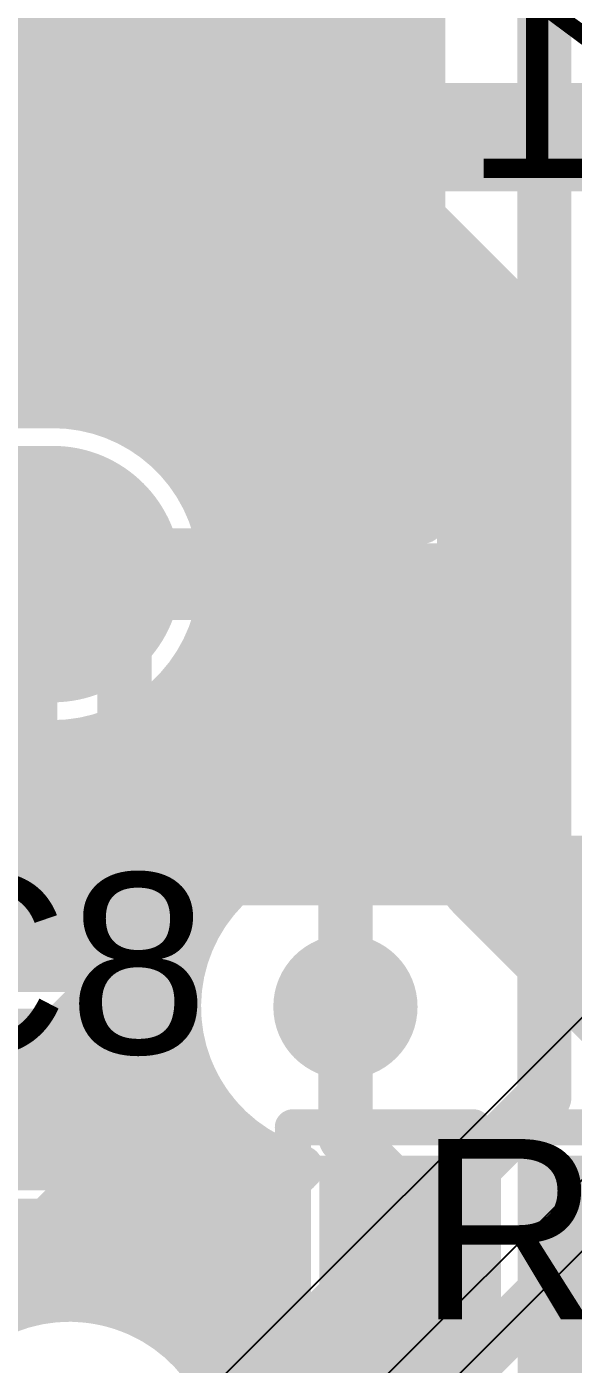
# Model space of a CAD drawing. Header units: inches. Extents: x 0 to 215, y 0 to 215.
# Drawn here: x 0.5533 to 0.613, y 0.7901 to 0.936 of the extents above; entities that cross this region are included whole.
import ezdxf

# ---------------------------------------------------------------- set-up
doc = ezdxf.new("R2010")
doc.units = ezdxf.units.IN
doc.header["$MEASUREMENT"] = 0
for name, color, linetype in [('BottomLayer', 5, 'Continuous'), ('BottomOverlay', 54, 'Continuous'), ('BottomPaste', 16, 'Continuous'), ('BottomSolder', 6, 'Continuous'), ('TopLayer', 1, 'Continuous'), ('TopOverlay', 2, 'Continuous'), ('TopPaste', 8, 'Continuous'), ('TopSolder', 216, 'Continuous'), ('ViaHoleLayer', 16, 'Continuous')]:
    doc.layers.add(name, color=color, linetype=linetype)
doc.styles.add('Arial', font='', dxfattribs={"height": 0.2})
doc.styles.get('Arial').set_extended_font_data('Arial')

# ---------------------------------------------------------------- blocks, each defined once
blk = doc.blocks.new('SOIJ_8_L5_3_W5_3_P1_27_LS7_9_BL_8')
at = {"layer": 'TopLayer'}
h = blk.add_hatch(color=1, dxfattribs=at)
edge = h.paths.add_edge_path()
edge.add_arc((0.02568, -0.16395), 0.01199, 180, 360)
edge.add_line((0.03767, -0.16395), (0.03767, -0.11282))
edge.add_arc((0.02568, -0.11282), 0.01199, 0, 180)
edge.add_line((0.0137, -0.11282), (0.0137, -0.16395))
h = blk.add_hatch(color=1, dxfattribs=at)
edge = h.paths.add_edge_path()
edge.add_arc((0.07568, -0.16395), 0.01199, 180, 360)
edge.add_line((0.08767, -0.16395), (0.08767, -0.11282))
edge.add_arc((0.07568, -0.11282), 0.01199, 0, 180)
edge.add_line((0.0637, -0.11282), (0.0637, -0.16395))
at = {"layer": 'TopPaste'}
h = blk.add_hatch(color=8, dxfattribs=at)
edge = h.paths.add_edge_path()
edge.add_arc((0.02568, -0.16395), 0.01199, 180, 360)
edge.add_line((0.03767, -0.16395), (0.03767, -0.11282))
edge.add_arc((0.02568, -0.11282), 0.01199, 0, 180)
edge.add_line((0.0137, -0.11282), (0.0137, -0.16395))
h = blk.add_hatch(color=8, dxfattribs=at)
edge = h.paths.add_edge_path()
edge.add_arc((0.07568, -0.16395), 0.01199, 180, 360)
edge.add_line((0.08767, -0.16395), (0.08767, -0.11282))
edge.add_arc((0.07568, -0.11282), 0.01199, 0, 180)
edge.add_line((0.0637, -0.11282), (0.0637, -0.16395))
at = {"layer": 'TopSolder'}
h = blk.add_hatch(color=216, dxfattribs=at)
edge = h.paths.add_edge_path()
edge.add_arc((0.02568, -0.16395), 0.01399, 180, 360)
edge.add_line((0.03967, -0.16395), (0.03967, -0.11282))
edge.add_arc((0.02568, -0.11282), 0.01399, 0, 180)
edge.add_line((0.0117, -0.11282), (0.0117, -0.16395))
h = blk.add_hatch(color=216, dxfattribs=at)
edge = h.paths.add_edge_path()
edge.add_arc((0.07568, -0.16395), 0.01399, 180, 360)
edge.add_line((0.08967, -0.16395), (0.08967, -0.11282))
edge.add_arc((0.07568, -0.11282), 0.01399, 0, 180)
edge.add_line((0.0617, -0.11282), (0.0617, -0.16395))
at = {"layer": 'TopOverlay'}
for points in [[(0.10723, -0.08884, 0.006, 0.006, 0), (0.10723, 0.08884, 0.006, 0.006, 0)], [(0.10723, -0.08884, 0.006, 0.006, 0), (-0.10586, -0.08884, 0.006, 0.006, 0)]]:
    blk.add_lwpolyline(points, format="xyseb", dxfattribs=at)
blk.add_lwpolyline([(0.10573, -0.08884, 0.003, 0.003, 1), (0.10873, -0.08884, 0.003, 0.003, 1)], format="xyseb", close=True, dxfattribs=at)
blk.add_lwpolyline([(0.10573, -0.08884, 0.003, 0.003, 1), (0.10873, -0.08884, 0.003, 0.003, 1)], format="xyseb", close=True, dxfattribs=at)
blk = doc.blocks.new('FBP4L_L1_0_W1_0_P0_65_BL_EP_9')
at = {"layer": 'TopSolder'}
for p in [(0.01713, 0.00539), (-0.0183, -0.02218), (0.00729, -0.02218)]:
    blk.add_line(p, (-214.57936, -214.39436), dxfattribs=at)
blk = doc.blocks.new('BF82192__10')
at = {"layer": 'BottomLayer'}
blk.add_hatch(color=5, dxfattribs=at).paths.add_polyline_path([(0.12992, 0.15157), (0.12992, 0.18307), (0.15354, 0.18307), (0.15354, 0.15157)])
at = {"layer": 'BottomPaste'}
blk.add_hatch(color=16, dxfattribs=at).paths.add_polyline_path([(0.12992, 0.15157), (0.12992, 0.18307), (0.15354, 0.18307), (0.15354, 0.15157)])
at = {"layer": 'BottomSolder'}
for points in [[(0.07868, 0.14757), (0.07868, 0.18707), (0.1103, 0.18707), (0.1103, 0.14757)], [(0.12592, 0.14757), (0.12592, 0.18707), (0.15754, 0.18707), (0.15754, 0.14757)]]:
    blk.add_hatch(color=6, dxfattribs=at).paths.add_polyline_path(points)
at = {"layer": 'BottomOverlay'}
blk.add_lwpolyline([(-0.2949, 0.07112, 0.01, 0.01, -1), (0.29565, 0.07112, 0.01, 0.01, 0)], format="xyseb", dxfattribs=at)
blk.add_lwpolyline([(-0.2949, 0.07112, 0.01, 0.01, -1), (0.29565, 0.07112, 0.01, 0.01, 0)], format="xyseb", dxfattribs=at)
blk = doc.blocks.new('R0201_43')
at = {"layer": 'TopLayer'}
for points in [[(-0.01673, 0.00787), (-0.00492, 0.00787), (-0.00492, -0.00787), (-0.01673, -0.00787)], [(0.00492, 0.00787), (0.01673, 0.00787), (0.01673, -0.00787), (0.00492, -0.00787)]]:
    blk.add_hatch(color=1, dxfattribs=at).paths.add_polyline_path(points)
at = {"layer": 'TopPaste'}
for points in [[(-0.01673, 0.00787), (-0.00492, 0.00787), (-0.00492, -0.00787), (-0.01673, -0.00787)], [(0.00492, 0.00787), (0.01673, 0.00787), (0.01673, -0.00787), (0.00492, -0.00787)]]:
    blk.add_hatch(color=8, dxfattribs=at).paths.add_polyline_path(points)
at = {"layer": 'TopSolder'}
for points in [[(-0.02073, 0.01187), (-0.00092, 0.01187), (-0.00092, -0.01187), (-0.02073, -0.01187)], [(0.00092, 0.01187), (0.02073, 0.01187), (0.02073, -0.01187), (0.00092, -0.01187)]]:
    blk.add_hatch(color=216, dxfattribs=at).paths.add_polyline_path(points)
at = {"layer": 'TopOverlay'}
for points in [[(-0.02362, 0.01496, 0.00394, 0.00394, 0), (-0.00394, 0.01496, 0.00394, 0.00394, 0)], [(-0.02362, -0.01496, 0.00394, 0.00394, 0), (-0.02362, 0.01496, 0.00394, 0.00394, 0)], [(0.00394, 0.01496, 0.00394, 0.00394, 0), (0.02362, 0.01496, 0.00394, 0.00394, 0)], [(0.02362, -0.01496, 0.00394, 0.00394, 0), (0.02362, 0.01496, 0.00394, 0.00394, 0)], [(-0.02362, -0.01496, 0.00394, 0.00394, 0), (-0.00394, -0.01496, 0.00394, 0.00394, 0)], [(0.00394, -0.01496, 0.00394, 0.00394, 0), (0.02362, -0.01496, 0.00394, 0.00394, 0)]]:
    blk.add_lwpolyline(points, format="xyseb", dxfattribs=at)
for points in [[(-0.02461, 0.01496, 0.00197, 0.00197, 1), (-0.02264, 0.01496, 0.00197, 0.00197, 1)], [(-0.02461, 0.01496, 0.00197, 0.00197, 1), (-0.02264, 0.01496, 0.00197, 0.00197, 1)], [(-0.00492, 0.01496, 0.00197, 0.00197, 1), (-0.00295, 0.01496, 0.00197, 0.00197, 1)], [(0.00295, 0.01496, 0.00197, 0.00197, 1), (0.00492, 0.01496, 0.00197, 0.00197, 1)], [(0.02264, 0.01496, 0.00197, 0.00197, 1), (0.02461, 0.01496, 0.00197, 0.00197, 1)], [(0.02264, 0.01496, 0.00197, 0.00197, 1), (0.02461, 0.01496, 0.00197, 0.00197, 1)], [(-0.02461, -0.01496, 0.00197, 0.00197, 1), (-0.02264, -0.01496, 0.00197, 0.00197, 1)], [(-0.02461, -0.01496, 0.00197, 0.00197, 1), (-0.02264, -0.01496, 0.00197, 0.00197, 1)], [(-0.00492, -0.01496, 0.00197, 0.00197, 1), (-0.00295, -0.01496, 0.00197, 0.00197, 1)], [(0.00295, -0.01496, 0.00197, 0.00197, 1), (0.00492, -0.01496, 0.00197, 0.00197, 1)], [(0.02264, -0.01496, 0.00197, 0.00197, 1), (0.02461, -0.01496, 0.00197, 0.00197, 1)], [(0.02264, -0.01496, 0.00197, 0.00197, 1), (0.02461, -0.01496, 0.00197, 0.00197, 1)]]:
    blk.add_lwpolyline(points, format="xyseb", close=True, dxfattribs=at)
blk = doc.blocks.new('C0201_66')
at = {"layer": 'TopLayer'}
for points in [[(-0.01673, 0.00787), (-0.00492, 0.00787), (-0.00492, -0.00787), (-0.01673, -0.00787)], [(0.00492, 0.00787), (0.01673, 0.00787), (0.01673, -0.00787), (0.00492, -0.00787)]]:
    blk.add_hatch(color=1, dxfattribs=at).paths.add_polyline_path(points)
at = {"layer": 'TopPaste'}
for points in [[(-0.01673, 0.00787), (-0.00492, 0.00787), (-0.00492, -0.00787), (-0.01673, -0.00787)], [(0.00492, 0.00787), (0.01673, 0.00787), (0.01673, -0.00787), (0.00492, -0.00787)]]:
    blk.add_hatch(color=8, dxfattribs=at).paths.add_polyline_path(points)
at = {"layer": 'TopSolder'}
for points in [[(-0.02073, 0.01187), (-0.00092, 0.01187), (-0.00092, -0.01187), (-0.02073, -0.01187)], [(0.00092, 0.01187), (0.02073, 0.01187), (0.02073, -0.01187), (0.00092, -0.01187)]]:
    blk.add_hatch(color=216, dxfattribs=at).paths.add_polyline_path(points)
at = {"layer": 'TopOverlay'}
for points in [[(-0.02362, 0.01181, 0.00394, 0.00394, -0.414214), (-0.02047, 0.01496, 0.00394, 0.00394, 0)], [(-0.01969, 0.01496, 0.00394, 0.00394, 0), (-0.02047, 0.01496, 0.00394, 0.00394, 0)], [(-0.00394, 0.01496, 0.00394, 0.00394, 0), (-0.01969, 0.01496, 0.00394, 0.00394, 0)], [(0.01969, 0.01496, 0.00394, 0.00394, 0), (0.00394, 0.01496, 0.00394, 0.00394, 0)], [(0.02047, 0.01496, 0.00394, 0.00394, 0), (0.01969, 0.01496, 0.00394, 0.00394, 0)], [(0.02047, 0.01496, 0.00394, 0.00394, -0.414214), (0.02362, 0.01181, 0.00394, 0.00394, 0)], [(-0.02362, -0.01181, 0.00394, 0.00394, 0), (-0.02362, 0.01181, 0.00394, 0.00394, 0)], [(0.02362, -0.01181, 0.00394, 0.00394, 0), (0.02362, 0.01181, 0.00394, 0.00394, 0)], [(-0.02047, -0.01496, 0.00394, 0.00394, -0.414214), (-0.02362, -0.01181, 0.00394, 0.00394, 0)], [(0.02362, -0.01181, 0.00394, 0.00394, -0.414214), (0.02047, -0.01496, 0.00394, 0.00394, 0)], [(-0.01969, -0.01496, 0.00394, 0.00394, 0), (-0.02047, -0.01496, 0.00394, 0.00394, 0)], [(-0.00394, -0.01496, 0.00394, 0.00394, 0), (-0.01969, -0.01496, 0.00394, 0.00394, 0)], [(0.01969, -0.01496, 0.00394, 0.00394, 0), (0.00394, -0.01496, 0.00394, 0.00394, 0)], [(0.02047, -0.01496, 0.00394, 0.00394, 0), (0.01969, -0.01496, 0.00394, 0.00394, 0)]]:
    blk.add_lwpolyline(points, format="xyseb", dxfattribs=at)
for points in [[(-0.02146, 0.01496, 0.00197, 0.00197, 1), (-0.01949, 0.01496, 0.00197, 0.00197, 1)], [(-0.02146, 0.01496, 0.00197, 0.00197, 1), (-0.01949, 0.01496, 0.00197, 0.00197, 1)], [(-0.02067, 0.01496, 0.00197, 0.00197, 1), (-0.0187, 0.01496, 0.00197, 0.00197, 1)], [(-0.02067, 0.01496, 0.00197, 0.00197, 1), (-0.0187, 0.01496, 0.00197, 0.00197, 1)], [(-0.00492, 0.01496, 0.00197, 0.00197, 1), (-0.00295, 0.01496, 0.00197, 0.00197, 1)], [(0.00295, 0.01496, 0.00197, 0.00197, 1), (0.00492, 0.01496, 0.00197, 0.00197, 1)], [(0.0187, 0.01496, 0.00197, 0.00197, 1), (0.02067, 0.01496, 0.00197, 0.00197, 1)], [(0.0187, 0.01496, 0.00197, 0.00197, 1), (0.02067, 0.01496, 0.00197, 0.00197, 1)], [(0.01949, 0.01496, 0.00197, 0.00197, 1), (0.02146, 0.01496, 0.00197, 0.00197, 1)], [(0.01949, 0.01496, 0.00197, 0.00197, 1), (0.02146, 0.01496, 0.00197, 0.00197, 1)], [(-0.02461, 0.01181, 0.00197, 0.00197, 1), (-0.02264, 0.01181, 0.00197, 0.00197, 1)], [(-0.02461, 0.01181, 0.00197, 0.00197, 1), (-0.02264, 0.01181, 0.00197, 0.00197, 1)], [(0.02264, 0.01181, 0.00197, 0.00197, 1), (0.02461, 0.01181, 0.00197, 0.00197, 1)], [(0.02264, 0.01181, 0.00197, 0.00197, 1), (0.02461, 0.01181, 0.00197, 0.00197, 1)], [(-0.02461, -0.01181, 0.00197, 0.00197, 1), (-0.02264, -0.01181, 0.00197, 0.00197, 1)], [(-0.02461, -0.01181, 0.00197, 0.00197, 1), (-0.02264, -0.01181, 0.00197, 0.00197, 1)], [(0.02264, -0.01181, 0.00197, 0.00197, 1), (0.02461, -0.01181, 0.00197, 0.00197, 1)], [(0.02264, -0.01181, 0.00197, 0.00197, 1), (0.02461, -0.01181, 0.00197, 0.00197, 1)], [(-0.02146, -0.01496, 0.00197, 0.00197, 1), (-0.01949, -0.01496, 0.00197, 0.00197, 1)], [(-0.02146, -0.01496, 0.00197, 0.00197, 1), (-0.01949, -0.01496, 0.00197, 0.00197, 1)], [(-0.02067, -0.01496, 0.00197, 0.00197, 1), (-0.0187, -0.01496, 0.00197, 0.00197, 1)], [(-0.02067, -0.01496, 0.00197, 0.00197, 1), (-0.0187, -0.01496, 0.00197, 0.00197, 1)], [(-0.00492, -0.01496, 0.00197, 0.00197, 1), (-0.00295, -0.01496, 0.00197, 0.00197, 1)], [(0.00295, -0.01496, 0.00197, 0.00197, 1), (0.00492, -0.01496, 0.00197, 0.00197, 1)], [(0.0187, -0.01496, 0.00197, 0.00197, 1), (0.02067, -0.01496, 0.00197, 0.00197, 1)], [(0.0187, -0.01496, 0.00197, 0.00197, 1), (0.02067, -0.01496, 0.00197, 0.00197, 1)], [(0.01949, -0.01496, 0.00197, 0.00197, 1), (0.02146, -0.01496, 0.00197, 0.00197, 1)], [(0.01949, -0.01496, 0.00197, 0.00197, 1), (0.02146, -0.01496, 0.00197, 0.00197, 1)]]:
    blk.add_lwpolyline(points, format="xyseb", close=True, dxfattribs=at)

msp = doc.modelspace()

# ---------------------------------------------------------------- hatches: boundary and pattern name
at = {"layer": 'BottomLayer'}
h = msp.add_hatch(color=5, dxfattribs=at)
edge = h.paths.add_edge_path()
edge.add_arc((0.58811, 0.82911), 0.00787, 0, 360)
at = {"layer": 'TopLayer'}
h = msp.add_hatch(color=1, dxfattribs=at)
edge = h.paths.add_edge_path()
edge.add_arc((0.58811, 0.82911), 0.00787, 0, 360)
at = {"layer": 'ViaHoleLayer'}
h = msp.add_hatch(color=16, dxfattribs=at)
edge = h.paths.add_edge_path()
edge.add_arc((0.58811, 0.82911), 0.00394, 0, 360)

# ---------------------------------------------------------------- linework, layer by layer
at = {"layer": 'BottomLayer'}
for points in [[(0.60982, 0.81928, 0.00591, 0.00591, 0), (0.60982, 0.95418, 0.00591, 0.00591, 0)], [(0.5965, 0.88213, 0.005, 0.005, 0), (0.5965, 0.94866, 0.005, 0.005, 0)], [(0.50219, 0.93566, 0.005, 0.005, 0), (0.5965, 0.93566, 0.005, 0.005, 0)], [(0.5062, 0.93164, 0.005, 0.005, 0), (0.5965, 0.93164, 0.005, 0.005, 0)], [(0.51022, 0.92763, 0.005, 0.005, 0), (0.5965, 0.92763, 0.005, 0.005, 0)], [(0.51424, 0.92361, 0.005, 0.005, 0), (0.5965, 0.92361, 0.005, 0.005, 0)], [(0.51825, 0.9196, 0.005, 0.005, 0), (0.5965, 0.9196, 0.005, 0.005, 0)], [(0.52227, 0.91558, 0.005, 0.005, 0), (0.5965, 0.91558, 0.005, 0.005, 0)], [(0.52628, 0.91156, 0.005, 0.005, 0), (0.5965, 0.91156, 0.005, 0.005, 0)], [(0.5303, 0.90755, 0.005, 0.005, 0), (0.5965, 0.90755, 0.005, 0.005, 0)], [(0.53431, 0.90353, 0.005, 0.005, 0), (0.5965, 0.90353, 0.005, 0.005, 0)], [(0.53752, 0.90033, 0.005, 0.005, 0), (0.558, 0.90033, 0.005, 0.005, 0)], [(0.558, 0.90033, 0.005, 0.005, -0.198912), (0.56742, 0.89642, 0.005, 0.005, 0)], [(0.558, 0.90033, 0.005, 0.005, -0.198912), (0.56742, 0.89642, 0.005, 0.005, 0)], [(0.56258, 0.89952, 0.005, 0.005, 0), (0.5965, 0.89952, 0.005, 0.005, 0)], [(0.56742, 0.89642, 0.005, 0.005, 0), (0.57342, 0.89042, 0.005, 0.005, 0)], [(0.56835, 0.8955, 0.005, 0.005, 0), (0.5965, 0.8955, 0.005, 0.005, 0)], [(0.57236, 0.89149, 0.005, 0.005, 0), (0.5965, 0.89149, 0.005, 0.005, 0)], [(0.57342, 0.89042, 0.005, 0.005, -0.176941), (0.57728, 0.88213, 0.005, 0.005, 0)], [(0.57342, 0.89042, 0.005, 0.005, -0.176941), (0.57728, 0.88213, 0.005, 0.005, 0)], [(0.532, 0.887, 0.00591, 0.00591, 0), (0.558, 0.887, 0.00591, 0.00591, 0)], [(0.558, 0.887, 0.00591, 0.00591, 0), (0.564, 0.881, 0.00591, 0.00591, 0)], [(0.57565, 0.88747, 0.005, 0.005, 0), (0.5965, 0.88747, 0.005, 0.005, 0)], [(0.5771, 0.88345, 0.005, 0.005, 0), (0.5965, 0.88345, 0.005, 0.005, 0)], [(0.57728, 0.88213, 0.005, 0.005, 0), (0.5965, 0.88213, 0.005, 0.005, 0)], [(0.564, 0.833, 0.00591, 0.00591, 0), (0.564, 0.881, 0.00591, 0.00591, 0)], [(0.58811, 0.82911, 0.00591, 0.00591, 0), (0.58811, 0.85994, 0.00591, 0.00591, 0)], [(0.502, 0.771, 0.00591, 0.00591, 0), (0.564, 0.833, 0.00591, 0.00591, 0)], [(0.588, 0.829, 0.00591, 0.00591, 0), (0.58811, 0.82911, 0.00591, 0.00591, 0)], [(0.51142, 0.76158, 0.005, 0.005, 0), (0.57147, 0.82162, 0.005, 0.005, 0)], [(0.58322, 0.81153, 0.005, 0.005, -0.222787), (0.57147, 0.82162, 0.005, 0.005, 0)], [(0.56905, 0.8192, 0.005, 0.005, 0), (0.57279, 0.8192, 0.005, 0.005, 0)], [(0.5697, 0.77916, 0.00591, 0.00591, 0), (0.60982, 0.81928, 0.00591, 0.00591, 0)], [(0.56391, 0.75209, 0.00591, 0.00591, 0), (0.63, 0.81817, 0.00591, 0.00591, 0)], [(0.56503, 0.81519, 0.005, 0.005, 0), (0.57631, 0.81519, 0.005, 0.005, 0)], [(0.56102, 0.81117, 0.005, 0.005, 0), (0.58287, 0.81117, 0.005, 0.005, 0)], [(0.56672, 0.79503, 0.005, 0.005, 0), (0.58322, 0.81153, 0.005, 0.005, 0)], [(0.557, 0.80716, 0.005, 0.005, 0), (0.57885, 0.80716, 0.005, 0.005, 0)], [(0.55299, 0.80314, 0.005, 0.005, 0), (0.57483, 0.80314, 0.005, 0.005, 0)], [(0.54897, 0.79912, 0.005, 0.005, 0), (0.57082, 0.79912, 0.005, 0.005, 0)], [(0.55416, 0.76116, 0.005, 0.005, -1.154337), (0.56672, 0.79503, 0.005, 0.005, 0)]]:
    msp.add_lwpolyline(points, format="xyseb", dxfattribs=at)
for points in [[(0.59525, 0.93566, 0.0025, 0.0025, 1), (0.59775, 0.93566, 0.0025, 0.0025, 1)], [(0.59525, 0.93164, 0.0025, 0.0025, 1), (0.59775, 0.93164, 0.0025, 0.0025, 1)], [(0.59525, 0.92763, 0.0025, 0.0025, 1), (0.59775, 0.92763, 0.0025, 0.0025, 1)], [(0.59525, 0.92361, 0.0025, 0.0025, 1), (0.59775, 0.92361, 0.0025, 0.0025, 1)], [(0.59525, 0.9196, 0.0025, 0.0025, 1), (0.59775, 0.9196, 0.0025, 0.0025, 1)], [(0.59525, 0.91558, 0.0025, 0.0025, 1), (0.59775, 0.91558, 0.0025, 0.0025, 1)], [(0.59525, 0.91156, 0.0025, 0.0025, 1), (0.59775, 0.91156, 0.0025, 0.0025, 1)], [(0.59525, 0.90755, 0.0025, 0.0025, 1), (0.59775, 0.90755, 0.0025, 0.0025, 1)], [(0.59525, 0.90353, 0.0025, 0.0025, 1), (0.59775, 0.90353, 0.0025, 0.0025, 1)], [(0.55675, 0.90033, 0.0025, 0.0025, 1), (0.55925, 0.90033, 0.0025, 0.0025, 1)], [(0.55675, 0.90033, 0.0025, 0.0025, 1), (0.55925, 0.90033, 0.0025, 0.0025, 1)], [(0.55675, 0.90033, 0.0025, 0.0025, 1), (0.55925, 0.90033, 0.0025, 0.0025, 1)], [(0.56132, 0.89952, 0.0025, 0.0025, 1), (0.56383, 0.89952, 0.0025, 0.0025, 1)], [(0.59525, 0.89952, 0.0025, 0.0025, 1), (0.59775, 0.89952, 0.0025, 0.0025, 1)], [(0.56617, 0.89642, 0.0025, 0.0025, 1), (0.56867, 0.89642, 0.0025, 0.0025, 1)], [(0.56617, 0.89642, 0.0025, 0.0025, 1), (0.56867, 0.89642, 0.0025, 0.0025, 1)], [(0.56617, 0.89642, 0.0025, 0.0025, 1), (0.56867, 0.89642, 0.0025, 0.0025, 1)], [(0.5671, 0.8955, 0.0025, 0.0025, 1), (0.5696, 0.8955, 0.0025, 0.0025, 1)], [(0.59525, 0.8955, 0.0025, 0.0025, 1), (0.59775, 0.8955, 0.0025, 0.0025, 1)], [(0.57111, 0.89149, 0.0025, 0.0025, 1), (0.57361, 0.89149, 0.0025, 0.0025, 1)], [(0.59525, 0.89149, 0.0025, 0.0025, 1), (0.59775, 0.89149, 0.0025, 0.0025, 1)], [(0.57217, 0.89042, 0.0025, 0.0025, 1), (0.57467, 0.89042, 0.0025, 0.0025, 1)], [(0.57217, 0.89042, 0.0025, 0.0025, 1), (0.57467, 0.89042, 0.0025, 0.0025, 1)], [(0.57217, 0.89042, 0.0025, 0.0025, 1), (0.57467, 0.89042, 0.0025, 0.0025, 1)], [(0.55652, 0.887, 0.00295, 0.00295, 1), (0.55948, 0.887, 0.00295, 0.00295, 1)], [(0.55652, 0.887, 0.00295, 0.00295, 1), (0.55948, 0.887, 0.00295, 0.00295, 1)], [(0.5744, 0.88747, 0.0025, 0.0025, 1), (0.5769, 0.88747, 0.0025, 0.0025, 1)], [(0.59525, 0.88747, 0.0025, 0.0025, 1), (0.59775, 0.88747, 0.0025, 0.0025, 1)], [(0.57585, 0.88345, 0.0025, 0.0025, 1), (0.57835, 0.88345, 0.0025, 0.0025, 1)], [(0.59525, 0.88345, 0.0025, 0.0025, 1), (0.59775, 0.88345, 0.0025, 0.0025, 1)], [(0.57603, 0.88213, 0.0025, 0.0025, 1), (0.57853, 0.88213, 0.0025, 0.0025, 1)], [(0.57603, 0.88213, 0.0025, 0.0025, 1), (0.57853, 0.88213, 0.0025, 0.0025, 1)], [(0.57603, 0.88213, 0.0025, 0.0025, 1), (0.57853, 0.88213, 0.0025, 0.0025, 1)], [(0.59525, 0.88213, 0.0025, 0.0025, 1), (0.59775, 0.88213, 0.0025, 0.0025, 1)], [(0.59525, 0.88213, 0.0025, 0.0025, 1), (0.59775, 0.88213, 0.0025, 0.0025, 1)], [(0.56252, 0.881, 0.00295, 0.00295, 1), (0.56548, 0.881, 0.00295, 0.00295, 1)], [(0.56252, 0.881, 0.00295, 0.00295, 1), (0.56548, 0.881, 0.00295, 0.00295, 1)], [(0.58663, 0.85994, 0.00295, 0.00295, 1), (0.58959, 0.85994, 0.00295, 0.00295, 1)], [(0.56252, 0.833, 0.00295, 0.00295, 1), (0.56548, 0.833, 0.00295, 0.00295, 1)], [(0.56252, 0.833, 0.00295, 0.00295, 1), (0.56548, 0.833, 0.00295, 0.00295, 1)], [(0.58652, 0.829, 0.00295, 0.00295, 1), (0.58948, 0.829, 0.00295, 0.00295, 1)], [(0.58663, 0.82911, 0.00295, 0.00295, 1), (0.58959, 0.82911, 0.00295, 0.00295, 1)], [(0.58663, 0.82911, 0.00295, 0.00295, 1), (0.58959, 0.82911, 0.00295, 0.00295, 1)], [(0.57022, 0.82162, 0.0025, 0.0025, 1), (0.57272, 0.82162, 0.0025, 0.0025, 1)], [(0.57022, 0.82162, 0.0025, 0.0025, 1), (0.57272, 0.82162, 0.0025, 0.0025, 1)], [(0.5678, 0.8192, 0.0025, 0.0025, 1), (0.5703, 0.8192, 0.0025, 0.0025, 1)], [(0.57154, 0.8192, 0.0025, 0.0025, 1), (0.57404, 0.8192, 0.0025, 0.0025, 1)], [(0.60835, 0.81928, 0.00295, 0.00295, 1), (0.6113, 0.81928, 0.00295, 0.00295, 1)], [(0.60835, 0.81928, 0.00295, 0.00295, 1), (0.6113, 0.81928, 0.00295, 0.00295, 1)], [(0.56378, 0.81519, 0.0025, 0.0025, 1), (0.56628, 0.81519, 0.0025, 0.0025, 1)], [(0.57506, 0.81519, 0.0025, 0.0025, 1), (0.57756, 0.81519, 0.0025, 0.0025, 1)], [(0.55977, 0.81117, 0.0025, 0.0025, 1), (0.56227, 0.81117, 0.0025, 0.0025, 1)], [(0.58162, 0.81117, 0.0025, 0.0025, 1), (0.58412, 0.81117, 0.0025, 0.0025, 1)], [(0.58197, 0.81153, 0.0025, 0.0025, 1), (0.58447, 0.81153, 0.0025, 0.0025, 1)], [(0.58197, 0.81153, 0.0025, 0.0025, 1), (0.58447, 0.81153, 0.0025, 0.0025, 1)], [(0.55575, 0.80716, 0.0025, 0.0025, 1), (0.55825, 0.80716, 0.0025, 0.0025, 1)], [(0.5776, 0.80716, 0.0025, 0.0025, 1), (0.5801, 0.80716, 0.0025, 0.0025, 1)], [(0.55174, 0.80314, 0.0025, 0.0025, 1), (0.55424, 0.80314, 0.0025, 0.0025, 1)], [(0.57358, 0.80314, 0.0025, 0.0025, 1), (0.57608, 0.80314, 0.0025, 0.0025, 1)], [(0.56957, 0.79912, 0.0025, 0.0025, 1), (0.57207, 0.79912, 0.0025, 0.0025, 1)], [(0.56547, 0.79503, 0.0025, 0.0025, 1), (0.56797, 0.79503, 0.0025, 0.0025, 1)], [(0.56547, 0.79503, 0.0025, 0.0025, 1), (0.56797, 0.79503, 0.0025, 0.0025, 1)]]:
    msp.add_lwpolyline(points, format="xyseb", close=True, dxfattribs=at)
at = {"layer": 'TopLayer'}
for points in [[(0.53294, 0.92399, 0.01181, 0.01181, 0), (0.58293, 0.92399, 0.01181, 0.01181, 0)], [(0.58293, 0.92399, 0.01181, 0.01181, 0), (0.7295, 0.92399, 0.01181, 0.01181, 0)], [(0.58293, 0.92399, 0.01181, 0.01181, 0), (0.59292, 0.914, 0.01181, 0.01181, 0)], [(0.59292, 0.914, 0.01181, 0.01181, 0), (0.593, 0.914, 0.01181, 0.01181, 0)], [(0.593, 0.914, 0.01181, 0.01181, 0), (0.604, 0.903, 0.01181, 0.01181, 0)], [(0.48745, 0.90755, 0.005, 0.005, 0), (0.57635, 0.90755, 0.005, 0.005, 0)], [(0.53294, 0.90771, 0.005, 0.005, 0), (0.57619, 0.90771, 0.005, 0.005, 0)], [(0.57619, 0.90771, 0.005, 0.005, 0), (0.58138, 0.90252, 0.005, 0.005, 0)], [(0.604, 0.84365, 0.01181, 0.01181, 0), (0.604, 0.903, 0.01181, 0.01181, 0)], [(0.49117, 0.90353, 0.005, 0.005, 0), (0.58036, 0.90353, 0.005, 0.005, 0)], [(0.58241, 0.90156, 0.005, 0.005, 0), (0.58772, 0.89626, 0.005, 0.005, 0)], [(0.49287, 0.89952, 0.005, 0.005, 0), (0.58446, 0.89952, 0.005, 0.005, 0)], [(0.4933, 0.8955, 0.005, 0.005, 0), (0.58772, 0.8955, 0.005, 0.005, 0)], [(0.58772, 0.84735, 0.005, 0.005, 0), (0.58772, 0.89626, 0.005, 0.005, 0)], [(0.50505, 0.89474, 0.005, 0.005, 0), (0.55618, 0.89474, 0.005, 0.005, 0)], [(0.55618, 0.89474, 0.005, 0.005, -0.414214), (0.5746, 0.87632, 0.005, 0.005, 0)], [(0.56663, 0.89149, 0.005, 0.005, 0), (0.58772, 0.89149, 0.005, 0.005, 0)], [(0.57084, 0.88747, 0.005, 0.005, 0), (0.58772, 0.88747, 0.005, 0.005, 0)], [(0.57316, 0.88345, 0.005, 0.005, 0), (0.58772, 0.88345, 0.005, 0.005, 0)], [(0.57433, 0.87944, 0.005, 0.005, 0), (0.58772, 0.87944, 0.005, 0.005, 0)], [(0.53061, 0.87632, 0.01, 0.01, 0), (0.5721, 0.87632, 0.01, 0.01, 0)], [(0.5746, 0.87632, 0.005, 0.005, -0.414214), (0.55618, 0.85789, 0.005, 0.005, 0)], [(0.57458, 0.87542, 0.005, 0.005, 0), (0.58772, 0.87542, 0.005, 0.005, 0)], [(0.57393, 0.87141, 0.005, 0.005, 0), (0.58772, 0.87141, 0.005, 0.005, 0)], [(0.57229, 0.86739, 0.005, 0.005, 0), (0.58772, 0.86739, 0.005, 0.005, 0)], [(0.56929, 0.86338, 0.005, 0.005, 0), (0.58772, 0.86338, 0.005, 0.005, 0)], [(0.56338, 0.85936, 0.005, 0.005, 0), (0.58772, 0.85936, 0.005, 0.005, 0)], [(0.50505, 0.85789, 0.005, 0.005, 0), (0.55618, 0.85789, 0.005, 0.005, 0)], [(0.48823, 0.85534, 0.005, 0.005, 0), (0.58772, 0.85534, 0.005, 0.005, 0)], [(0.53369, 0.85299, 0.005, 0.005, 0), (0.56231, 0.85299, 0.005, 0.005, 0)], [(0.56231, 0.83134, 0.005, 0.005, 0), (0.56231, 0.85299, 0.005, 0.005, 0)], [(0.56231, 0.85133, 0.005, 0.005, 0), (0.58772, 0.85133, 0.005, 0.005, 0)], [(0.56231, 0.84731, 0.005, 0.005, 0), (0.58682, 0.84731, 0.005, 0.005, 0)], [(0.57478, 0.81664, 0.005, 0.005, -0.648562), (0.58772, 0.84735, 0.005, 0.005, 0)], [(0.604, 0.84365, 0.01181, 0.01181, 0), (0.70803, 0.73961, 0.01181, 0.01181, 0)], [(0.548, 0.84065, 0.01, 0.01, 0), (0.55981, 0.84065, 0.01, 0.01, 0)], [(0.56231, 0.8433, 0.005, 0.005, 0), (0.57663, 0.8433, 0.005, 0.005, 0)], [(0.56231, 0.83928, 0.005, 0.005, 0), (0.57296, 0.83928, 0.005, 0.005, 0)], [(0.56231, 0.83527, 0.005, 0.005, 0), (0.57093, 0.83527, 0.005, 0.005, 0)], [(0.56231, 0.8283, 0.005, 0.005, 0), (0.56231, 0.83134, 0.005, 0.005, 0)], [(0.56231, 0.8283, 0.005, 0.005, 0), (0.56231, 0.83134, 0.005, 0.005, 0)], [(0.56231, 0.83125, 0.005, 0.005, 0), (0.56999, 0.83125, 0.005, 0.005, 0)], [(0.58811, 0.81489, 0.00591, 0.00591, 0), (0.58811, 0.82911, 0.00591, 0.00591, 0)], [(0.56231, 0.819, 0.005, 0.005, 0), (0.56231, 0.8283, 0.005, 0.005, 0)], [(0.56231, 0.82723, 0.005, 0.005, 0), (0.56996, 0.82723, 0.005, 0.005, 0)], [(0.56231, 0.82322, 0.005, 0.005, 0), (0.57084, 0.82322, 0.005, 0.005, 0)], [(0.56231, 0.8192, 0.005, 0.005, 0), (0.57279, 0.8192, 0.005, 0.005, 0)], [(0.56231, 0.80703, 0.005, 0.005, 0), (0.56231, 0.819, 0.005, 0.005, 0)], [(0.56231, 0.80703, 0.005, 0.005, 0), (0.56231, 0.819, 0.005, 0.005, 0)], [(0.56231, 0.81519, 0.005, 0.005, 0), (0.57478, 0.81519, 0.005, 0.005, 0)], [(0.57869, 0.80547, 0.005, 0.005, -0.198912), (0.57478, 0.81489, 0.005, 0.005, 0)], [(0.57869, 0.80547, 0.005, 0.005, -0.198912), (0.57478, 0.81489, 0.005, 0.005, 0)], [(0.58811, 0.81489, 0.00591, 0.00591, 0), (0.59222, 0.81078, 0.00591, 0.00591, 0)], [(0.56231, 0.81117, 0.005, 0.005, 0), (0.57531, 0.81117, 0.005, 0.005, 0)], [(0.59222, 0.80395, 0.00591, 0.00591, 0), (0.59222, 0.81078, 0.00591, 0.00591, 0)], [(0.56231, 0.80666, 0.005, 0.005, -0.157262), (0.55902, 0.79722, 0.005, 0.005, 0)], [(0.56231, 0.80666, 0.005, 0.005, -0.157262), (0.55902, 0.79722, 0.005, 0.005, 0)], [(0.56231, 0.80716, 0.005, 0.005, 0), (0.57726, 0.80716, 0.005, 0.005, 0)], [(0.56184, 0.80314, 0.005, 0.005, 0), (0.57892, 0.80314, 0.005, 0.005, 0)], [(0.5828, 0.79453, 0.005, 0.005, -0.198912), (0.5789, 0.80395, 0.005, 0.005, 0)], [(0.5828, 0.79453, 0.005, 0.005, -0.198912), (0.5789, 0.80395, 0.005, 0.005, 0)], [(0.59222, 0.80395, 0.00591, 0.00591, 0), (0.59518, 0.801, 0.00591, 0.00591, 0)], [(0.56026, 0.79912, 0.005, 0.005, 0), (0.5798, 0.79912, 0.005, 0.005, 0)], [(0.55902, 0.79722, 0.005, 0.005, -0.397899), (0.57625, 0.779, 0.005, 0.005, 0)], [(0.56657, 0.79511, 0.005, 0.005, 0), (0.58225, 0.79511, 0.005, 0.005, 0)], [(0.58283, 0.78669, 0.005, 0.005, 0), (0.58283, 0.7945, 0.005, 0.005, 0)], [(0.57167, 0.79109, 0.005, 0.005, 0), (0.58283, 0.79109, 0.005, 0.005, 0)]]:
    msp.add_lwpolyline(points, format="xyseb", dxfattribs=at)
for points in [[(0.57998, 0.92399, 0.00591, 0.00591, 1), (0.58588, 0.92399, 0.00591, 0.00591, 1)], [(0.57998, 0.92399, 0.00591, 0.00591, 1), (0.58588, 0.92399, 0.00591, 0.00591, 1)], [(0.57998, 0.92399, 0.00591, 0.00591, 1), (0.58588, 0.92399, 0.00591, 0.00591, 1)], [(0.58997, 0.914, 0.00591, 0.00591, 1), (0.59587, 0.914, 0.00591, 0.00591, 1)], [(0.58997, 0.914, 0.00591, 0.00591, 1), (0.59587, 0.914, 0.00591, 0.00591, 1)], [(0.59005, 0.914, 0.00591, 0.00591, 1), (0.59595, 0.914, 0.00591, 0.00591, 1)], [(0.59005, 0.914, 0.00591, 0.00591, 1), (0.59595, 0.914, 0.00591, 0.00591, 1)], [(0.57494, 0.90771, 0.0025, 0.0025, 1), (0.57744, 0.90771, 0.0025, 0.0025, 1)], [(0.57494, 0.90771, 0.0025, 0.0025, 1), (0.57744, 0.90771, 0.0025, 0.0025, 1)], [(0.5751, 0.90755, 0.0025, 0.0025, 1), (0.5776, 0.90755, 0.0025, 0.0025, 1)], [(0.60105, 0.903, 0.00591, 0.00591, 1), (0.60695, 0.903, 0.00591, 0.00591, 1)], [(0.60105, 0.903, 0.00591, 0.00591, 1), (0.60695, 0.903, 0.00591, 0.00591, 1)], [(0.57911, 0.90353, 0.0025, 0.0025, 1), (0.58161, 0.90353, 0.0025, 0.0025, 1)], [(0.58013, 0.90252, 0.0025, 0.0025, 1), (0.58263, 0.90252, 0.0025, 0.0025, 1)], [(0.58116, 0.90156, 0.0025, 0.0025, 1), (0.58366, 0.90156, 0.0025, 0.0025, 1)], [(0.58321, 0.89952, 0.0025, 0.0025, 1), (0.58571, 0.89952, 0.0025, 0.0025, 1)], [(0.58647, 0.89626, 0.0025, 0.0025, 1), (0.58897, 0.89626, 0.0025, 0.0025, 1)], [(0.58647, 0.89626, 0.0025, 0.0025, 1), (0.58897, 0.89626, 0.0025, 0.0025, 1)], [(0.58647, 0.8955, 0.0025, 0.0025, 1), (0.58897, 0.8955, 0.0025, 0.0025, 1)], [(0.55493, 0.89474, 0.0025, 0.0025, 1), (0.55743, 0.89474, 0.0025, 0.0025, 1)], [(0.55493, 0.89474, 0.0025, 0.0025, 1), (0.55743, 0.89474, 0.0025, 0.0025, 1)], [(0.56538, 0.89149, 0.0025, 0.0025, 1), (0.56788, 0.89149, 0.0025, 0.0025, 1)], [(0.58647, 0.89149, 0.0025, 0.0025, 1), (0.58897, 0.89149, 0.0025, 0.0025, 1)], [(0.56959, 0.88747, 0.0025, 0.0025, 1), (0.57209, 0.88747, 0.0025, 0.0025, 1)], [(0.58647, 0.88747, 0.0025, 0.0025, 1), (0.58897, 0.88747, 0.0025, 0.0025, 1)], [(0.57191, 0.88345, 0.0025, 0.0025, 1), (0.57441, 0.88345, 0.0025, 0.0025, 1)], [(0.58647, 0.88345, 0.0025, 0.0025, 1), (0.58897, 0.88345, 0.0025, 0.0025, 1)], [(0.57308, 0.87944, 0.0025, 0.0025, 1), (0.57558, 0.87944, 0.0025, 0.0025, 1)], [(0.58647, 0.87944, 0.0025, 0.0025, 1), (0.58897, 0.87944, 0.0025, 0.0025, 1)], [(0.5696, 0.87632, 0.005, 0.005, 1), (0.5746, 0.87632, 0.005, 0.005, 1)], [(0.57335, 0.87632, 0.0025, 0.0025, 1), (0.57585, 0.87632, 0.0025, 0.0025, 1)], [(0.57335, 0.87632, 0.0025, 0.0025, 1), (0.57585, 0.87632, 0.0025, 0.0025, 1)], [(0.57333, 0.87542, 0.0025, 0.0025, 1), (0.57583, 0.87542, 0.0025, 0.0025, 1)], [(0.58647, 0.87542, 0.0025, 0.0025, 1), (0.58897, 0.87542, 0.0025, 0.0025, 1)], [(0.57268, 0.87141, 0.0025, 0.0025, 1), (0.57518, 0.87141, 0.0025, 0.0025, 1)], [(0.58647, 0.87141, 0.0025, 0.0025, 1), (0.58897, 0.87141, 0.0025, 0.0025, 1)], [(0.57104, 0.86739, 0.0025, 0.0025, 1), (0.57354, 0.86739, 0.0025, 0.0025, 1)], [(0.58647, 0.86739, 0.0025, 0.0025, 1), (0.58897, 0.86739, 0.0025, 0.0025, 1)], [(0.56804, 0.86338, 0.0025, 0.0025, 1), (0.57054, 0.86338, 0.0025, 0.0025, 1)], [(0.58647, 0.86338, 0.0025, 0.0025, 1), (0.58897, 0.86338, 0.0025, 0.0025, 1)], [(0.56213, 0.85936, 0.0025, 0.0025, 1), (0.56463, 0.85936, 0.0025, 0.0025, 1)], [(0.58647, 0.85936, 0.0025, 0.0025, 1), (0.58897, 0.85936, 0.0025, 0.0025, 1)], [(0.55493, 0.85789, 0.0025, 0.0025, 1), (0.55743, 0.85789, 0.0025, 0.0025, 1)], [(0.55493, 0.85789, 0.0025, 0.0025, 1), (0.55743, 0.85789, 0.0025, 0.0025, 1)], [(0.58647, 0.85534, 0.0025, 0.0025, 1), (0.58897, 0.85534, 0.0025, 0.0025, 1)], [(0.56106, 0.85299, 0.0025, 0.0025, 1), (0.56356, 0.85299, 0.0025, 0.0025, 1)], [(0.56106, 0.85299, 0.0025, 0.0025, 1), (0.56356, 0.85299, 0.0025, 0.0025, 1)], [(0.56106, 0.85133, 0.0025, 0.0025, 1), (0.56356, 0.85133, 0.0025, 0.0025, 1)], [(0.58647, 0.85133, 0.0025, 0.0025, 1), (0.58897, 0.85133, 0.0025, 0.0025, 1)], [(0.56106, 0.84731, 0.0025, 0.0025, 1), (0.56356, 0.84731, 0.0025, 0.0025, 1)], [(0.58557, 0.84731, 0.0025, 0.0025, 1), (0.58807, 0.84731, 0.0025, 0.0025, 1)], [(0.58647, 0.84735, 0.0025, 0.0025, 1), (0.58897, 0.84735, 0.0025, 0.0025, 1)], [(0.58647, 0.84735, 0.0025, 0.0025, 1), (0.58897, 0.84735, 0.0025, 0.0025, 1)], [(0.60105, 0.84365, 0.00591, 0.00591, 1), (0.60695, 0.84365, 0.00591, 0.00591, 1)], [(0.60105, 0.84365, 0.00591, 0.00591, 1), (0.60695, 0.84365, 0.00591, 0.00591, 1)], [(0.55731, 0.84065, 0.005, 0.005, 1), (0.56231, 0.84065, 0.005, 0.005, 1)], [(0.56106, 0.8433, 0.0025, 0.0025, 1), (0.56356, 0.8433, 0.0025, 0.0025, 1)], [(0.57538, 0.8433, 0.0025, 0.0025, 1), (0.57788, 0.8433, 0.0025, 0.0025, 1)], [(0.56106, 0.83928, 0.0025, 0.0025, 1), (0.56356, 0.83928, 0.0025, 0.0025, 1)], [(0.57171, 0.83928, 0.0025, 0.0025, 1), (0.57421, 0.83928, 0.0025, 0.0025, 1)], [(0.56106, 0.83527, 0.0025, 0.0025, 1), (0.56356, 0.83527, 0.0025, 0.0025, 1)], [(0.56968, 0.83527, 0.0025, 0.0025, 1), (0.57218, 0.83527, 0.0025, 0.0025, 1)], [(0.56106, 0.83134, 0.0025, 0.0025, 1), (0.56356, 0.83134, 0.0025, 0.0025, 1)], [(0.56106, 0.83134, 0.0025, 0.0025, 1), (0.56356, 0.83134, 0.0025, 0.0025, 1)], [(0.56106, 0.83134, 0.0025, 0.0025, 1), (0.56356, 0.83134, 0.0025, 0.0025, 1)], [(0.56106, 0.83125, 0.0025, 0.0025, 1), (0.56356, 0.83125, 0.0025, 0.0025, 1)], [(0.56874, 0.83125, 0.0025, 0.0025, 1), (0.57124, 0.83125, 0.0025, 0.0025, 1)], [(0.58663, 0.82911, 0.00295, 0.00295, 1), (0.58959, 0.82911, 0.00295, 0.00295, 1)], [(0.56106, 0.8283, 0.0025, 0.0025, 1), (0.56356, 0.8283, 0.0025, 0.0025, 1)], [(0.56106, 0.8283, 0.0025, 0.0025, 1), (0.56356, 0.8283, 0.0025, 0.0025, 1)], [(0.56106, 0.8283, 0.0025, 0.0025, 1), (0.56356, 0.8283, 0.0025, 0.0025, 1)], [(0.56106, 0.82723, 0.0025, 0.0025, 1), (0.56356, 0.82723, 0.0025, 0.0025, 1)], [(0.56871, 0.82723, 0.0025, 0.0025, 1), (0.57121, 0.82723, 0.0025, 0.0025, 1)], [(0.56106, 0.82322, 0.0025, 0.0025, 1), (0.56356, 0.82322, 0.0025, 0.0025, 1)], [(0.56959, 0.82322, 0.0025, 0.0025, 1), (0.57209, 0.82322, 0.0025, 0.0025, 1)], [(0.56106, 0.8192, 0.0025, 0.0025, 1), (0.56356, 0.8192, 0.0025, 0.0025, 1)], [(0.57154, 0.8192, 0.0025, 0.0025, 1), (0.57404, 0.8192, 0.0025, 0.0025, 1)], [(0.56106, 0.819, 0.0025, 0.0025, 1), (0.56356, 0.819, 0.0025, 0.0025, 1)], [(0.56106, 0.819, 0.0025, 0.0025, 1), (0.56356, 0.819, 0.0025, 0.0025, 1)], [(0.56106, 0.819, 0.0025, 0.0025, 1), (0.56356, 0.819, 0.0025, 0.0025, 1)], [(0.57353, 0.81664, 0.0025, 0.0025, 1), (0.57603, 0.81664, 0.0025, 0.0025, 1)], [(0.56106, 0.81519, 0.0025, 0.0025, 1), (0.56356, 0.81519, 0.0025, 0.0025, 1)], [(0.57353, 0.81519, 0.0025, 0.0025, 1), (0.57603, 0.81519, 0.0025, 0.0025, 1)], [(0.57353, 0.81489, 0.0025, 0.0025, 1), (0.57603, 0.81489, 0.0025, 0.0025, 1)], [(0.57353, 0.81489, 0.0025, 0.0025, 1), (0.57603, 0.81489, 0.0025, 0.0025, 1)], [(0.58663, 0.81489, 0.00295, 0.00295, 1), (0.58959, 0.81489, 0.00295, 0.00295, 1)], [(0.58663, 0.81489, 0.00295, 0.00295, 1), (0.58959, 0.81489, 0.00295, 0.00295, 1)], [(0.56106, 0.81117, 0.0025, 0.0025, 1), (0.56356, 0.81117, 0.0025, 0.0025, 1)], [(0.57406, 0.81117, 0.0025, 0.0025, 1), (0.57656, 0.81117, 0.0025, 0.0025, 1)], [(0.59075, 0.81078, 0.00295, 0.00295, 1), (0.5937, 0.81078, 0.00295, 0.00295, 1)], [(0.59075, 0.81078, 0.00295, 0.00295, 1), (0.5937, 0.81078, 0.00295, 0.00295, 1)], [(0.56106, 0.80716, 0.0025, 0.0025, 1), (0.56356, 0.80716, 0.0025, 0.0025, 1)], [(0.56106, 0.80703, 0.0025, 0.0025, 1), (0.56356, 0.80703, 0.0025, 0.0025, 1)], [(0.56106, 0.80703, 0.0025, 0.0025, 1), (0.56356, 0.80703, 0.0025, 0.0025, 1)], [(0.56106, 0.80666, 0.0025, 0.0025, 1), (0.56356, 0.80666, 0.0025, 0.0025, 1)], [(0.56106, 0.80666, 0.0025, 0.0025, 1), (0.56356, 0.80666, 0.0025, 0.0025, 1)], [(0.57601, 0.80716, 0.0025, 0.0025, 1), (0.57851, 0.80716, 0.0025, 0.0025, 1)], [(0.57744, 0.80547, 0.0025, 0.0025, 1), (0.57994, 0.80547, 0.0025, 0.0025, 1)], [(0.57744, 0.80547, 0.0025, 0.0025, 1), (0.57994, 0.80547, 0.0025, 0.0025, 1)], [(0.56059, 0.80314, 0.0025, 0.0025, 1), (0.56309, 0.80314, 0.0025, 0.0025, 1)], [(0.57765, 0.80395, 0.0025, 0.0025, 1), (0.58015, 0.80395, 0.0025, 0.0025, 1)], [(0.57765, 0.80395, 0.0025, 0.0025, 1), (0.58015, 0.80395, 0.0025, 0.0025, 1)], [(0.57767, 0.80314, 0.0025, 0.0025, 1), (0.58017, 0.80314, 0.0025, 0.0025, 1)], [(0.59075, 0.80395, 0.00295, 0.00295, 1), (0.5937, 0.80395, 0.00295, 0.00295, 1)], [(0.59075, 0.80395, 0.00295, 0.00295, 1), (0.5937, 0.80395, 0.00295, 0.00295, 1)], [(0.5937, 0.801, 0.00295, 0.00295, 1), (0.59665, 0.801, 0.00295, 0.00295, 1)], [(0.55901, 0.79912, 0.0025, 0.0025, 1), (0.56151, 0.79912, 0.0025, 0.0025, 1)], [(0.57855, 0.79912, 0.0025, 0.0025, 1), (0.58105, 0.79912, 0.0025, 0.0025, 1)], [(0.55777, 0.79722, 0.0025, 0.0025, 1), (0.56027, 0.79722, 0.0025, 0.0025, 1)], [(0.55777, 0.79722, 0.0025, 0.0025, 1), (0.56027, 0.79722, 0.0025, 0.0025, 1)], [(0.55777, 0.79722, 0.0025, 0.0025, 1), (0.56027, 0.79722, 0.0025, 0.0025, 1)], [(0.56532, 0.79511, 0.0025, 0.0025, 1), (0.56782, 0.79511, 0.0025, 0.0025, 1)], [(0.581, 0.79511, 0.0025, 0.0025, 1), (0.5835, 0.79511, 0.0025, 0.0025, 1)], [(0.58155, 0.79453, 0.0025, 0.0025, 1), (0.58405, 0.79453, 0.0025, 0.0025, 1)], [(0.58155, 0.79453, 0.0025, 0.0025, 1), (0.58405, 0.79453, 0.0025, 0.0025, 1)], [(0.58158, 0.7945, 0.0025, 0.0025, 1), (0.58408, 0.7945, 0.0025, 0.0025, 1)], [(0.57042, 0.79109, 0.0025, 0.0025, 1), (0.57292, 0.79109, 0.0025, 0.0025, 1)], [(0.58158, 0.79109, 0.0025, 0.0025, 1), (0.58408, 0.79109, 0.0025, 0.0025, 1)]]:
    msp.add_lwpolyline(points, format="xyseb", close=True, dxfattribs=at)

# ---------------------------------------------------------------- block references
for name, p, rotation in [('FBP4L_L1_0_W1_0_P0_65_BL_EP_9', (0.169, 0.354), 180), ('SOIJ_8_L5_3_W5_3_P1_27_LS7_9_BL_8', (0.669, 0.952), 270), ('C0201_66', (0.548, 0.82982), 270)]:
    msp.add_blockref(name, p, dxfattribs=dict(rotation=rotation))
for name, p in [('BF82192__10', (0.44638, 0.69262)), ('R0201_43', (0.606, 0.801))]:
    msp.add_blockref(name, p)

# ---------------------------------------------------------------- texts
at = {"layer": 'BottomOverlay', "style": 'Arial', "text_generation_flag": 2}
msp.add_text('Ring1', height=0.019685, dxfattribs=at).set_placement((0.6737, 0.91952))
at = {"layer": 'TopOverlay', "style": 'Arial'}
for s, p in [('C8', (0.538, 0.824)), ('R3', (0.596, 0.795))]:
    msp.add_text(s, height=0.019685, dxfattribs=at).set_placement(p)

doc.saveas('drawing.dxf')
